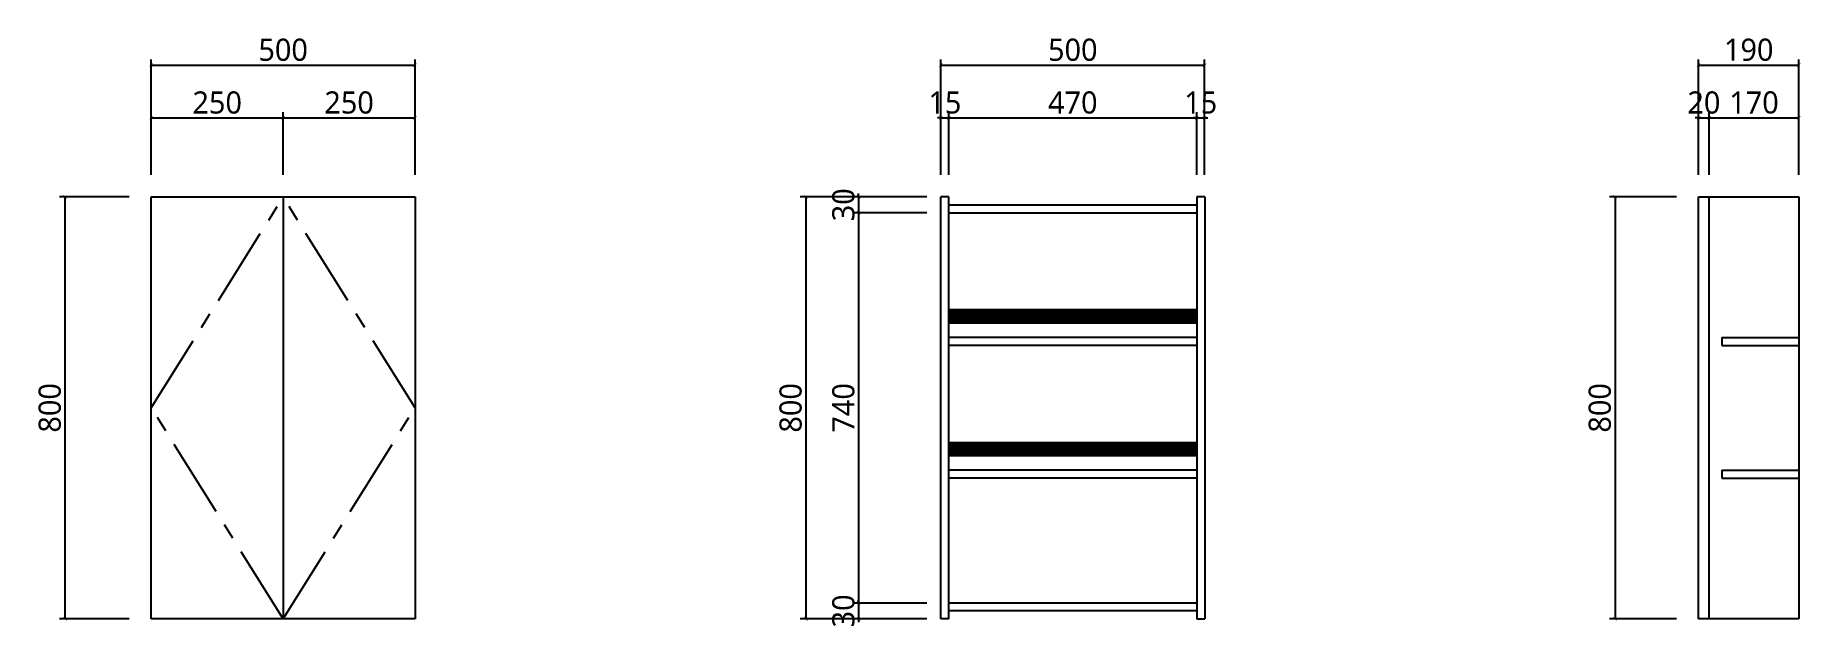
# Model space of a CAD drawing. Extents: x -34004 to -30657, y -562897 to -561774.
import ezdxf

# ---------------------------------------------------------------- set-up
doc = ezdxf.new("R2010")
doc.units = 0
doc.header["$LTSCALE"] = 60
doc.header["$MEASUREMENT"] = 0
doc.header["$PDMODE"] = 34
doc.header["$PDSIZE"] = -5
doc.linetypes.add('CENTERX2', pattern=[4, 2.5, -0.5, 0.5, -0.5])
doc.layers.get('0').update_dxf_attribs({"linetype": 'CONTINUOUS'})
doc.layers.get('Defpoints').update_dxf_attribs({"color": 142, "linetype": 'CONTINUOUS'})
doc.layers.add('HAT', color=8, linetype='CENTERX2')
doc.layers.add('S-DIM', color=7, linetype='CONTINUOUS')
doc.styles.get("Standard").update_dxf_attribs({"font": 'malgun.ttf'})
doc.dimstyles.new('카비원', dxfattribs={"dimscale": 7, "dimtxt": 6, "dimasz": 0.9, "dimexe": 1.5, "dimexo": 6, "dimgap": 1, "dimtad": 1, "dimdsep": 46, "dimtxsty": 'Standard', "dimblk": 'ARCHTICK', "dimcen": 3, "dimclrd": 8, "dimclre": 8, "dimclrt": 256, "dimadec": 0, "dimazin": 0, "dimtfac": 0.6, "dimtix": 1, "dimtmove": 0, "dimatfit": 3, "dimfxl": 1.5, "dimtolj": 1, "dimtzin": 0, "dimlwd": -1, "dimlwe": -1, "dimarcsym": 0})

# ---------------------------------------------------------------- blocks, each defined once
blk = doc.blocks.new('_ArchTick')
at = {"color": 0, "linetype": 'ByBlock', "transparency": 16777216, "const_width": 0.15}
blk.add_lwpolyline([(-0.5, -0.5), (0.5, 0.5)], dxfattribs=at)
blk = doc.blocks.new('*D10380')
at = {"layer": 'Defpoints', "color": 0}
for p in [(-30660.6, -561830.1), (-30850.6, -562080.1), (-30660.6, -562080.1)]:
    blk.add_point(p, dxfattribs=at)
at = {"layer": 'S-DIM', "color": 8}
for p, q in [((-30850.6, -562038.1), (-30850.6, -561819.6)), ((-30660.6, -562038.1), (-30660.6, -561819.6)), ((-30850.6, -561830.1), (-30660.6, -561830.1))]:
    blk.add_line(p, q, dxfattribs=at)
at = {"layer": 'S-DIM', "color": 8, "xscale": 6.3, "yscale": 6.3, "zscale": 6.3, "rotation": 180}
blk.add_blockref('_ArchTick', (-30850.6, -561830.1), dxfattribs=at)
at = {"layer": 'S-DIM', "color": 8, "xscale": 6.3, "yscale": 6.3, "zscale": 6.3}
blk.add_blockref('_ArchTick', (-30660.6, -561830.1), dxfattribs=at)
at = {"layer": 'S-DIM', "insert": (-30755.6, -561801.3), "char_height": 42, "attachment_point": 5}
blk.add_mtext('\\A1;190', dxfattribs=at)
blk = doc.blocks.new('*D10381')
at = {"layer": 'Defpoints', "color": 0}
for p in [(-30850.6, -562080.1), (-31009.1, -562880.1), (-30850.6, -562880.1)]:
    blk.add_point(p, dxfattribs=at)
at = {"layer": 'S-DIM', "color": 8}
for p, q in [((-30892.6, -562080.1), (-31019.6, -562080.1)), ((-31009.1, -562080.1), (-31009.1, -562880.1)), ((-30892.6, -562880.1), (-31019.6, -562880.1))]:
    blk.add_line(p, q, dxfattribs=at)
at = {"layer": 'S-DIM', "color": 8, "xscale": 6.3, "yscale": 6.3, "zscale": 6.3}
for p, rotation in [((-31009.1, -562080.1), 90), ((-31009.1, -562880.1), 270)]:
    blk.add_blockref('_ArchTick', p, dxfattribs=dict(at, rotation=rotation))
at = {"layer": 'S-DIM', "insert": (-31037.8, -562480.1), "char_height": 42, "attachment_point": 5, "rotation": 90}
blk.add_mtext('\\A1;800', dxfattribs=at)
blk = doc.blocks.new('*D10382')
at = {"layer": 'Defpoints', "color": 0}
for p in [(-30830.6, -561930.1), (-30850.6, -562080.1), (-30830.6, -562080.1)]:
    blk.add_point(p, dxfattribs=at)
at = {"layer": 'S-DIM', "color": 8}
for p, q in [((-30850.6, -562038.1), (-30850.6, -561919.6)), ((-30830.6, -562038.1), (-30830.6, -561919.6)), ((-30850.6, -561930.1), (-30856.9, -561930.1)), ((-30850.6, -561930.1), (-30830.6, -561930.1)), ((-30830.6, -561930.1), (-30824.3, -561930.1))]:
    blk.add_line(p, q, dxfattribs=at)
at = {"layer": 'S-DIM', "color": 8, "xscale": 6.3, "yscale": 6.3, "zscale": 6.3}
blk.add_blockref('_ArchTick', (-30850.6, -561930.1), dxfattribs=at)
at = {"layer": 'S-DIM', "color": 8, "xscale": 6.3, "yscale": 6.3, "zscale": 6.3, "rotation": 180}
blk.add_blockref('_ArchTick', (-30830.6, -561930.1), dxfattribs=at)
at = {"layer": 'S-DIM', "insert": (-30840.6, -561901.4), "char_height": 42, "attachment_point": 5}
blk.add_mtext('\\A1;20', dxfattribs=at)
blk = doc.blocks.new('*D10383')
at = {"layer": 'Defpoints', "color": 0}
for p in [(-30660.6, -561930.1), (-30830.6, -562080.1), (-30660.6, -562080.1)]:
    blk.add_point(p, dxfattribs=at)
at = {"layer": 'S-DIM', "color": 8}
for p, q in [((-30830.6, -562038.1), (-30830.6, -561919.6)), ((-30660.6, -562038.1), (-30660.6, -561919.6)), ((-30830.6, -561930.1), (-30660.6, -561930.1))]:
    blk.add_line(p, q, dxfattribs=at)
at = {"layer": 'S-DIM', "color": 8, "xscale": 6.3, "yscale": 6.3, "zscale": 6.3, "rotation": 180}
blk.add_blockref('_ArchTick', (-30830.6, -561930.1), dxfattribs=at)
at = {"layer": 'S-DIM', "color": 8, "xscale": 6.3, "yscale": 6.3, "zscale": 6.3}
blk.add_blockref('_ArchTick', (-30660.6, -561930.1), dxfattribs=at)
at = {"layer": 'S-DIM', "insert": (-30745.6, -561901.3), "char_height": 42, "attachment_point": 5}
blk.add_mtext('\\A1;170', dxfattribs=at)
blk = doc.blocks.new('*D10384')
at = {"layer": 'Defpoints', "color": 0}
for p in [(-33784, -562080.1), (-33947.6, -562880.1), (-33784, -562880.1)]:
    blk.add_point(p, dxfattribs=at)
at = {"layer": 'S-DIM', "color": 8}
for p, q in [((-33826, -562080.1), (-33958.1, -562080.1)), ((-33947.6, -562080.1), (-33947.6, -562880.1)), ((-33826, -562880.1), (-33958.1, -562880.1))]:
    blk.add_line(p, q, dxfattribs=at)
at = {"layer": 'S-DIM', "color": 8, "xscale": 6.3, "yscale": 6.3, "zscale": 6.3}
for p, rotation in [((-33947.6, -562080.1), 90), ((-33947.6, -562880.1), 270)]:
    blk.add_blockref('_ArchTick', p, dxfattribs=dict(at, rotation=rotation))
at = {"layer": 'S-DIM', "insert": (-33976.3, -562480.1), "char_height": 42, "attachment_point": 5, "rotation": 90}
blk.add_mtext('\\A1;800', dxfattribs=at)
blk = doc.blocks.new('*D10385')
at = {"layer": 'Defpoints', "color": 0}
for p in [(-33534, -561930.1), (-33784, -562080.1), (-33534, -562080.1)]:
    blk.add_point(p, dxfattribs=at)
at = {"layer": 'S-DIM', "color": 8}
for p, q in [((-33784, -562038.1), (-33784, -561919.6)), ((-33534, -562038.1), (-33534, -561919.6)), ((-33784, -561930.1), (-33534, -561930.1))]:
    blk.add_line(p, q, dxfattribs=at)
at = {"layer": 'S-DIM', "color": 8, "xscale": 6.3, "yscale": 6.3, "zscale": 6.3, "rotation": 180}
blk.add_blockref('_ArchTick', (-33784, -561930.1), dxfattribs=at)
at = {"layer": 'S-DIM', "color": 8, "xscale": 6.3, "yscale": 6.3, "zscale": 6.3}
blk.add_blockref('_ArchTick', (-33534, -561930.1), dxfattribs=at)
at = {"layer": 'S-DIM', "insert": (-33659, -561901.4), "char_height": 42, "attachment_point": 5}
blk.add_mtext('\\A1;250', dxfattribs=at)
blk = doc.blocks.new('*D10386')
at = {"layer": 'Defpoints', "color": 0}
for p in [(-33284, -561930.1), (-33534, -562080.1), (-33284, -562080.1)]:
    blk.add_point(p, dxfattribs=at)
at = {"layer": 'S-DIM', "color": 8}
for p, q in [((-33534, -562038.1), (-33534, -561919.6)), ((-33284, -562038.1), (-33284, -561919.6)), ((-33534, -561930.1), (-33284, -561930.1))]:
    blk.add_line(p, q, dxfattribs=at)
at = {"layer": 'S-DIM', "color": 8, "xscale": 6.3, "yscale": 6.3, "zscale": 6.3, "rotation": 180}
blk.add_blockref('_ArchTick', (-33534, -561930.1), dxfattribs=at)
at = {"layer": 'S-DIM', "color": 8, "xscale": 6.3, "yscale": 6.3, "zscale": 6.3}
blk.add_blockref('_ArchTick', (-33284, -561930.1), dxfattribs=at)
at = {"layer": 'S-DIM', "insert": (-33409, -561901.4), "char_height": 42, "attachment_point": 5}
blk.add_mtext('\\A1;250', dxfattribs=at)
blk = doc.blocks.new('*D10387')
at = {"layer": 'Defpoints', "color": 0}
for p in [(-33284, -561830.1), (-33784, -562080.1), (-33284, -562080.1)]:
    blk.add_point(p, dxfattribs=at)
at = {"layer": 'S-DIM', "color": 8}
for p, q in [((-33784, -562038.1), (-33784, -561819.6)), ((-33284, -562038.1), (-33284, -561819.6)), ((-33784, -561830.1), (-33284, -561830.1))]:
    blk.add_line(p, q, dxfattribs=at)
at = {"layer": 'S-DIM', "color": 8, "xscale": 6.3, "yscale": 6.3, "zscale": 6.3, "rotation": 180}
blk.add_blockref('_ArchTick', (-33784, -561830.1), dxfattribs=at)
at = {"layer": 'S-DIM', "color": 8, "xscale": 6.3, "yscale": 6.3, "zscale": 6.3}
blk.add_blockref('_ArchTick', (-33284, -561830.1), dxfattribs=at)
at = {"layer": 'S-DIM', "insert": (-33534, -561801.4), "char_height": 42, "attachment_point": 5}
blk.add_mtext('\\A1;500', dxfattribs=at)
blk = doc.blocks.new('*D10388')
at = {"layer": 'Defpoints', "color": 0}
for p in [(-32272, -561930.1), (-32287, -562080.1), (-32272, -562080.1)]:
    blk.add_point(p, dxfattribs=at)
at = {"layer": 'S-DIM', "color": 8}
for p, q in [((-32287, -562038.1), (-32287, -561919.6)), ((-32272, -562038.1), (-32272, -561919.6)), ((-32287, -561930.1), (-32293.3, -561930.1)), ((-32287, -561930.1), (-32272, -561930.1)), ((-32272, -561930.1), (-32265.7, -561930.1))]:
    blk.add_line(p, q, dxfattribs=at)
at = {"layer": 'S-DIM', "color": 8, "xscale": 6.3, "yscale": 6.3, "zscale": 6.3}
blk.add_blockref('_ArchTick', (-32287, -561930.1), dxfattribs=at)
at = {"layer": 'S-DIM', "color": 8, "xscale": 6.3, "yscale": 6.3, "zscale": 6.3, "rotation": 180}
blk.add_blockref('_ArchTick', (-32272, -561930.1), dxfattribs=at)
at = {"layer": 'S-DIM', "insert": (-32279.5, -561901.3), "char_height": 42, "attachment_point": 5}
blk.add_mtext('\\A1;15', dxfattribs=at)
blk = doc.blocks.new('*D10389')
at = {"layer": 'Defpoints', "color": 0}
for p in [(-31802, -561930.1), (-32272, -562080.1), (-31802, -562080.1)]:
    blk.add_point(p, dxfattribs=at)
at = {"layer": 'S-DIM', "color": 8}
for p, q in [((-32272, -562038.1), (-32272, -561919.6)), ((-31802, -562038.1), (-31802, -561919.6)), ((-32272, -561930.1), (-31802, -561930.1))]:
    blk.add_line(p, q, dxfattribs=at)
at = {"layer": 'S-DIM', "color": 8, "xscale": 6.3, "yscale": 6.3, "zscale": 6.3, "rotation": 180}
blk.add_blockref('_ArchTick', (-32272, -561930.1), dxfattribs=at)
at = {"layer": 'S-DIM', "color": 8, "xscale": 6.3, "yscale": 6.3, "zscale": 6.3}
blk.add_blockref('_ArchTick', (-31802, -561930.1), dxfattribs=at)
at = {"layer": 'S-DIM', "insert": (-32037, -561901.4), "char_height": 42, "attachment_point": 5}
blk.add_mtext('\\A1;470', dxfattribs=at)
blk = doc.blocks.new('*D10390')
at = {"layer": 'Defpoints', "color": 0}
for p in [(-31787, -561930.1), (-31802, -562080.1), (-31787, -562080.1)]:
    blk.add_point(p, dxfattribs=at)
at = {"layer": 'S-DIM', "color": 8}
for p, q in [((-31802, -562038.1), (-31802, -561919.6)), ((-31787, -562038.1), (-31787, -561919.6)), ((-31802, -561930.1), (-31808.3, -561930.1)), ((-31802, -561930.1), (-31787, -561930.1)), ((-31787, -561930.1), (-31780.7, -561930.1))]:
    blk.add_line(p, q, dxfattribs=at)
at = {"layer": 'S-DIM', "color": 8, "xscale": 6.3, "yscale": 6.3, "zscale": 6.3}
blk.add_blockref('_ArchTick', (-31802, -561930.1), dxfattribs=at)
at = {"layer": 'S-DIM', "color": 8, "xscale": 6.3, "yscale": 6.3, "zscale": 6.3, "rotation": 180}
blk.add_blockref('_ArchTick', (-31787, -561930.1), dxfattribs=at)
at = {"layer": 'S-DIM', "insert": (-31794.5, -561901.3), "char_height": 42, "attachment_point": 5}
blk.add_mtext('\\A1;15', dxfattribs=at)
blk = doc.blocks.new('*D10391')
at = {"layer": 'Defpoints', "color": 0}
for p in [(-31787, -561830.1), (-32287, -562080.1), (-31787, -562080.1)]:
    blk.add_point(p, dxfattribs=at)
at = {"layer": 'S-DIM', "color": 8}
for p, q in [((-32287, -562038.1), (-32287, -561819.6)), ((-31787, -562038.1), (-31787, -561819.6)), ((-32287, -561830.1), (-31787, -561830.1))]:
    blk.add_line(p, q, dxfattribs=at)
at = {"layer": 'S-DIM', "color": 8, "xscale": 6.3, "yscale": 6.3, "zscale": 6.3, "rotation": 180}
blk.add_blockref('_ArchTick', (-32287, -561830.1), dxfattribs=at)
at = {"layer": 'S-DIM', "color": 8, "xscale": 6.3, "yscale": 6.3, "zscale": 6.3}
blk.add_blockref('_ArchTick', (-31787, -561830.1), dxfattribs=at)
at = {"layer": 'S-DIM', "insert": (-32037, -561801.4), "char_height": 42, "attachment_point": 5}
blk.add_mtext('\\A1;500', dxfattribs=at)
blk = doc.blocks.new('*D10392')
at = {"layer": 'Defpoints', "color": 0}
for p in [(-32272, -562080.1), (-32443.1, -562110.1), (-32272, -562110.1)]:
    blk.add_point(p, dxfattribs=at)
at = {"layer": 'S-DIM', "color": 8}
for p, q in [((-32314, -562080.1), (-32453.6, -562080.1)), ((-32443.1, -562080.1), (-32443.1, -562073.8)), ((-32443.1, -562080.1), (-32443.1, -562110.1)), ((-32314, -562110.1), (-32453.6, -562110.1)), ((-32443.1, -562110.1), (-32443.1, -562116.4))]:
    blk.add_line(p, q, dxfattribs=at)
at = {"layer": 'S-DIM', "color": 8, "xscale": 6.3, "yscale": 6.3, "zscale": 6.3}
for p, rotation in [((-32443.1, -562080.1), 270), ((-32443.1, -562110.1), 90)]:
    blk.add_blockref('_ArchTick', p, dxfattribs=dict(at, rotation=rotation))
at = {"layer": 'S-DIM', "insert": (-32471.8, -562095.1), "char_height": 42, "attachment_point": 5, "rotation": 90}
blk.add_mtext('\\A1;30', dxfattribs=at)
blk = doc.blocks.new('*D10393')
at = {"layer": 'Defpoints', "color": 0}
for p in [(-32272, -562110.1), (-32443.1, -562850.1), (-32272, -562850.1)]:
    blk.add_point(p, dxfattribs=at)
at = {"layer": 'S-DIM', "color": 8}
for p, q in [((-32314, -562110.1), (-32453.6, -562110.1)), ((-32443.1, -562110.1), (-32443.1, -562850.1)), ((-32314, -562850.1), (-32453.6, -562850.1))]:
    blk.add_line(p, q, dxfattribs=at)
at = {"layer": 'S-DIM', "color": 8, "xscale": 6.3, "yscale": 6.3, "zscale": 6.3}
for p, rotation in [((-32443.1, -562110.1), 90), ((-32443.1, -562850.1), 270)]:
    blk.add_blockref('_ArchTick', p, dxfattribs=dict(at, rotation=rotation))
at = {"layer": 'S-DIM', "insert": (-32471.8, -562480.1), "char_height": 42, "attachment_point": 5, "rotation": 90}
blk.add_mtext('\\A1;740', dxfattribs=at)
blk = doc.blocks.new('*D10394')
at = {"layer": 'Defpoints', "color": 0}
for p in [(-32272, -562850.1), (-32443.1, -562880.1), (-32272, -562880.1)]:
    blk.add_point(p, dxfattribs=at)
at = {"layer": 'S-DIM', "color": 8}
for p, q in [((-32314, -562850.1), (-32453.6, -562850.1)), ((-32443.1, -562850.1), (-32443.1, -562843.8)), ((-32443.1, -562850.1), (-32443.1, -562880.1)), ((-32314, -562880.1), (-32453.6, -562880.1)), ((-32443.1, -562880.1), (-32443.1, -562886.4))]:
    blk.add_line(p, q, dxfattribs=at)
at = {"layer": 'S-DIM', "color": 8, "xscale": 6.3, "yscale": 6.3, "zscale": 6.3}
for p, rotation in [((-32443.1, -562850.1), 270), ((-32443.1, -562880.1), 90)]:
    blk.add_blockref('_ArchTick', p, dxfattribs=dict(at, rotation=rotation))
at = {"layer": 'S-DIM', "insert": (-32471.8, -562865.1), "char_height": 42, "attachment_point": 5, "rotation": 90}
blk.add_mtext('\\A1;30', dxfattribs=at)
blk = doc.blocks.new('*D10395')
at = {"layer": 'Defpoints', "color": 0}
for p in [(-32272, -562080.1), (-32543.1, -562880.1), (-32272, -562880.1)]:
    blk.add_point(p, dxfattribs=at)
at = {"layer": 'S-DIM', "color": 8}
for p, q in [((-32314, -562080.1), (-32553.6, -562080.1)), ((-32543.1, -562080.1), (-32543.1, -562880.1)), ((-32314, -562880.1), (-32553.6, -562880.1))]:
    blk.add_line(p, q, dxfattribs=at)
at = {"layer": 'S-DIM', "color": 8, "xscale": 6.3, "yscale": 6.3, "zscale": 6.3}
for p, rotation in [((-32543.1, -562080.1), 90), ((-32543.1, -562880.1), 270)]:
    blk.add_blockref('_ArchTick', p, dxfattribs=dict(at, rotation=rotation))
at = {"layer": 'S-DIM', "insert": (-32571.8, -562480.1), "char_height": 42, "attachment_point": 5, "rotation": 90}
blk.add_mtext('\\A1;800', dxfattribs=at)

msp = doc.modelspace()

# ---------------------------------------------------------------- hatches: boundary and pattern name
at = {"layer": 'HAT'}
h = msp.add_hatch(dxfattribs=at)
h.set_pattern_fill('ANSI31', color=256)
h.set_pattern_definition([(45, (-40358.60357, -311789.89393), (-0.08838834765, 0.08838834765), [])])
h.paths.add_polyline_path([(-31801.958, -562319.464), (-32271.958, -562319.464), (-32271.958, -562294.464), (-31801.958, -562294.464)])
h = msp.add_hatch(dxfattribs=at)
h.set_pattern_fill('ANSI31', color=256)
h.set_pattern_definition([(45, (-40358.60357, -312041.5606), (-0.08838834765, 0.08838834765), [])])
h.paths.add_polyline_path([(-31801.958, -562571.131), (-32271.958, -562571.131), (-32271.958, -562546.131), (-31801.958, -562546.131)])

# ---------------------------------------------------------------- linework, layer by layer
for p, q in [((-33783.993, -562080.108), (-33283.993, -562080.108)), ((-33783.993, -562880.108), (-33783.993, -562080.108)), ((-33533.993, -562080.108), (-33533.993, -562880.108)), ((-33283.993, -562080.108), (-33283.993, -562880.108)), ((-32286.958, -562880.108), (-32286.958, -562080.108)), ((-32271.958, -562080.108), (-32286.958, -562080.108)), ((-32271.958, -562880.108), (-32271.958, -562080.108)), ((-31801.958, -562080.108), (-31801.958, -562880.108)), ((-31786.958, -562080.108), (-31801.958, -562080.108)), ((-31786.958, -562080.108), (-31786.958, -562880.108)), ((-30850.555, -562080.108), (-30660.555, -562080.108)), ((-30850.555, -562880.108), (-30850.555, -562080.108)), ((-30830.555, -562880.108), (-30830.555, -562080.108)), ((-30660.555, -562080.108), (-30660.555, -562880.108)), ((-32271.958, -562095.108), (-31801.958, -562095.108)), ((-32271.958, -562110.108), (-31801.958, -562110.108)), ((-31801.958, -562294.464), (-32271.958, -562294.464)), ((-31801.958, -562319.464), (-32271.958, -562319.464)), ((-31801.958, -562346.775), (-32271.958, -562346.775)), ((-30806.555, -562346.775), (-30660.555, -562346.775)), ((-30806.555, -562346.775), (-30806.555, -562361.775)), ((-31801.958, -562361.775), (-32271.958, -562361.775)), ((-30806.555, -562361.775), (-30660.555, -562361.775)), ((-31801.958, -562546.131), (-32271.958, -562546.131)), ((-31801.958, -562571.131), (-32271.958, -562571.131)), ((-31801.958, -562598.442), (-32271.958, -562598.442)), ((-31801.958, -562613.442), (-32271.958, -562613.442)), ((-30806.555, -562598.442), (-30660.555, -562598.442)), ((-30806.555, -562598.442), (-30806.555, -562613.442)), ((-30806.555, -562613.442), (-30660.555, -562613.442)), ((-31801.958, -562850.108), (-32271.958, -562850.108)), ((-33283.993, -562880.108), (-33783.993, -562880.108)), ((-32271.958, -562880.108), (-32286.958, -562880.108)), ((-31801.958, -562865.108), (-32271.958, -562865.108)), ((-31801.958, -562880.108), (-31786.958, -562880.108)), ((-30830.555, -562880.108), (-30850.555, -562880.108)), ((-30660.555, -562880.108), (-30830.555, -562880.108))]:
    msp.add_line(p, q)
for points in [[(-33533.993, -562880.108), (-33783.993, -562480.108), (-33533.993, -562080.108)], [(-33533.993, -562880.108), (-33283.993, -562480.108), (-33533.993, -562080.108)]]:
    msp.add_lwpolyline(points, dxfattribs=at)

# ---------------------------------------------------------------- dimensions: what is measured, and where the dimension line sits
at = {"layer": 'S-DIM'}
for base, p1, p2, picture, middle in [((-33283.993, -561830.113), (-33783.993, -562080.108), (-33283.993, -562080.108), '*D10387', (-33533.993, -561801.414)), ((-31786.958, -561830.113), (-32286.958, -562080.108), (-31786.958, -562080.108), '*D10391', (-32036.958, -561801.414)), ((-33533.993, -561930.108), (-33783.993, -562080.108), (-33533.993, -562080.108), '*D10385', (-33658.993, -561901.409)), ((-33283.993, -561930.108), (-33533.993, -562080.108), (-33283.993, -562080.108), '*D10386', (-33408.993, -561901.409)), ((-32271.958, -561930.108), (-32286.958, -562080.108), (-32271.958, -562080.108), '*D10388', (-32279.458, -561901.295)), ((-31801.958, -561930.108), (-32271.958, -562080.108), (-31801.958, -562080.108), '*D10389', (-32036.958, -561901.409)), ((-31786.958, -561930.108), (-31801.958, -562080.108), (-31786.958, -562080.108), '*D10390', (-31794.458, -561901.295))]:
    dim = msp.add_linear_dim(base=base, p1=p1, p2=p2, dimstyle='카비원', override={"dimscale": 7}, dxfattribs=at)
    dim.commit()
    dim.dimension.update_dxf_attribs({"geometry": picture, "text_midpoint": middle})
for base, p1, p2, picture, middle in [((-30660.555, -561830.113), (-30850.555, -562080.108), (-30660.555, -562080.108), '*D10380', (-30755.555, -561801.3)), ((-30830.555, -561930.108), (-30850.555, -562080.108), (-30830.555, -562080.108), '*D10382', (-30840.555, -561901.409)), ((-30660.555, -561930.108), (-30830.555, -562080.108), (-30660.555, -562080.108), '*D10383', (-30745.555, -561901.295))]:
    dim = msp.add_linear_dim(base=base, p1=p1, p2=p2, dimstyle='카비원', dxfattribs=at)
    dim.commit()
    dim.dimension.update_dxf_attribs({"geometry": picture, "text_midpoint": middle})
for base, p1, p2, picture, middle in [((-33947.573, -562880.108), (-33783.993, -562080.108), (-33783.993, -562880.108), '*D10384', (-33976.272, -562480.108)), ((-32543.111, -562880.108), (-32271.958, -562080.108), (-32271.958, -562880.108), '*D10395', (-32571.81, -562480.108)), ((-32443.116, -562110.108), (-32271.958, -562080.108), (-32271.958, -562110.108), '*D10392', (-32471.815, -562095.108)), ((-32443.116, -562850.108), (-32271.958, -562110.108), (-32271.958, -562850.108), '*D10393', (-32471.815, -562480.108)), ((-32443.116, -562880.108), (-32271.958, -562850.108), (-32271.958, -562880.108), '*D10394', (-32471.815, -562865.108))]:
    dim = msp.add_linear_dim(base=base, p1=p1, p2=p2, angle=90, dimstyle='카비원', override={"dimscale": 7}, dxfattribs=at)
    dim.commit()
    dim.dimension.update_dxf_attribs({"geometry": picture, "text_midpoint": middle})
dim = msp.add_linear_dim(base=(-31009.135, -562880.108), p1=(-30850.555, -562080.108), p2=(-30850.555, -562880.108), angle=90, dimstyle='카비원', dxfattribs=at)
dim.commit()
dim.dimension.update_dxf_attribs({"geometry": '*D10381', "text_midpoint": (-31037.834, -562480.108)})

doc.saveas('drawing.dxf')
